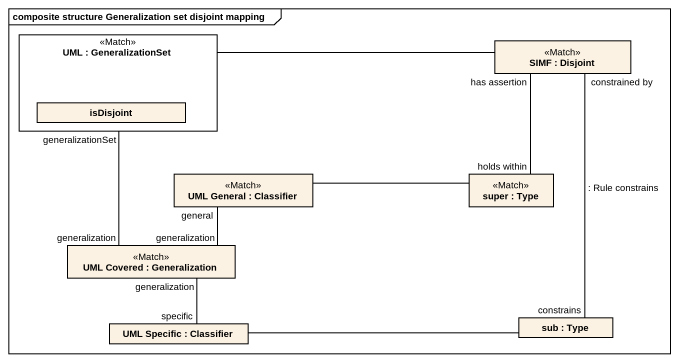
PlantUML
@startuml
mainframe composite structure Generalization set disjoint mapping
rectangle "UML : GeneralizationSet" as UML <<Match>> {
  rectangle isDisjoint
}
rectangle "SIMF : Disjoint" as SIMF <<Match>>
rectangle "UML General : Classifier" as UML_General <<Match>>
rectangle "super : Type" as super <<Match>>
rectangle "UML Covered : Generalization" as UML_Covered <<Match>>
rectangle "sub : Type" as sub
rectangle "UML Specific : Classifier" as UML_Specific
UML -right- SIMF
UML "generalizationSet" -- "generalization" UML_Covered
SIMF "has assertion" -- "holds within" super
UML_General -right- super
UML_General "general" -- "generalization" UML_Covered
UML_Covered "generalization" -- "specific" UML_Specific
sub "constrains" -up- "constrained by" SIMF : : Rule constrains
UML_Specific -right- sub
@enduml
